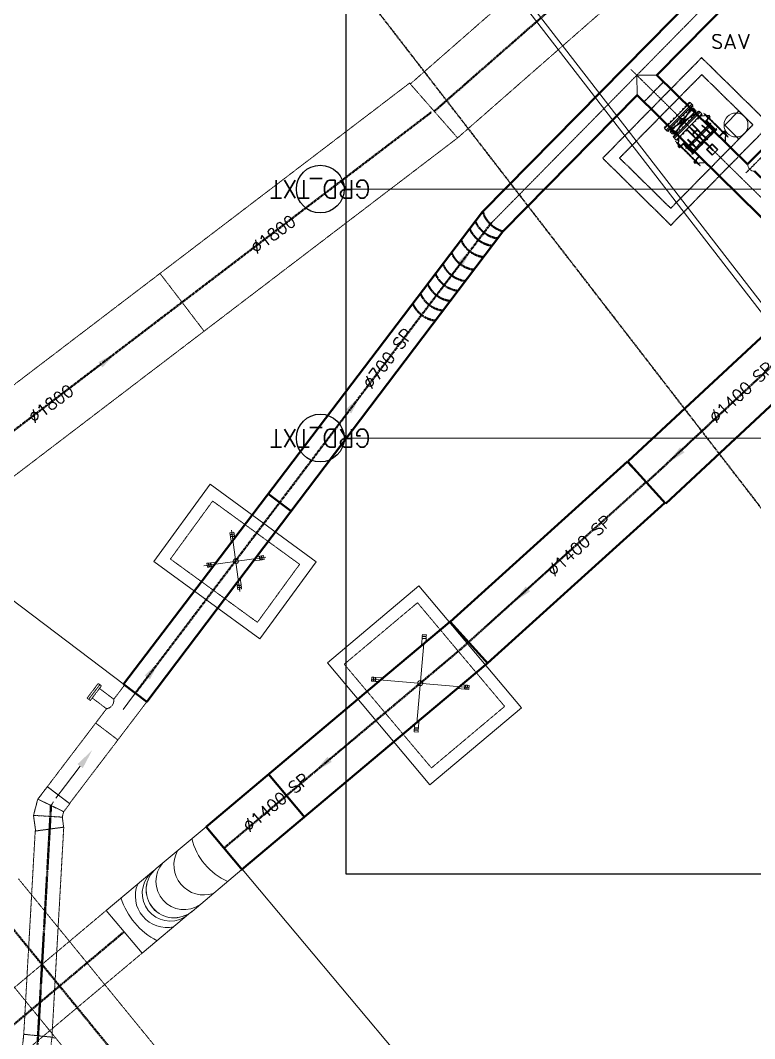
# Model space of a CAD drawing. Header units: inches. Extents: x 0 to 235202, y 0 to 361577.
# Drawn here: x 96933 to 115357, y 283147 to 308712 of the extents above; entities that cross this region are included whole.
import ezdxf
from ezdxf.enums import TextEntityAlignment as Align

# ---------------------------------------------------------------- set-up
doc = ezdxf.new("R2010")
doc.units = ezdxf.units.IN
doc.header["$MEASUREMENT"] = 0
for name, pattern in [('CENTER', [2, 1.25, -0.25, 0.25, -0.25]), ('CENTER2', [1.125, 0.75, -0.125, 0.125, -0.125]), ('HIDDEN', [0.375, 0.25, -0.125]), ('PHANTOM2', [1.25, 0.625, -0.125, 0.125, -0.125, 0.125, -0.125])]:
    doc.linetypes.add(name, pattern=pattern)
for name, color, linetype, lineweight in [('.5', 8, 'Continuous', 0), ('DIM', 251, 'Continuous', 0), ('hid', 8, 'HIDDEN', 0)]:
    doc.layers.add(name, color=color, linetype=linetype, lineweight=lineweight)
for name, color, linetype in [('1', 1, 'CENTER'), ('2', 2, 'HIDDEN'), ('GRID_TXT45', 4, 'Continuous'), ('sleeve type coupling', 1, 'Continuous'), ('text', 3, 'Continuous')]:
    doc.layers.add(name, color=color, linetype=linetype)
doc.styles.add('ISO', font='isocpeur.ttf')
doc.styles.add('SIMPLEX', font='simplex.shx')
doc.styles.get("Standard").update_dxf_attribs({"font": 'arial.ttf'})
doc.linetypes.add('FENCE_LINE', pattern='A,0.5,-0.1,["X",Standard,S=0.1,R=0,X=-0.02,Y=-0.05],-0.1', length=0.7)

msp = doc.modelspace()

# ---------------------------------------------------------------- linework, layer by layer
at = {"layer": '.5', "color": 8, "linetype": 'CENTER', "ltscale": 5}
for p, q in [((117061, 312069), (108724, 303597)), ((112252, 307481), (116337, 303462))]:
    msp.add_line(p, q, dxfattribs=at)
at = {"layer": '.5', "color": 8, "linetype": 'CENTER', "ltscale": 10}
for p, q in [((169573, 304476), (105059, 304476)), ((169573, 298225), (105059, 298225))]:
    msp.add_line(p, q, dxfattribs=at)
at = {"color": 8}
for p, q in [((113740, 306650), (113097, 305997)), ((113782, 306608), (113139, 305955)), ((113808, 306583), (113165, 305929)), ((113358, 305836), (113770, 306519)), ((113631, 306564), (113614, 306547)), ((113626, 306535), (113614, 306547)), ((113643, 306552), (113631, 306564)), ((113679, 306613), (113662, 306596)), ((113674, 306584), (113662, 306596)), ((113691, 306601), (113679, 306613)), ((113693, 306627), (113720, 306655)), ((113705, 306615), (113693, 306627)), ((113715, 306626), (113703, 306638)), ((113722, 306632), (113710, 306644)), ((113720, 306655), (113732, 306643)), ((113808, 306583), (113740, 306650)), ((113772, 306522), (113755, 306505)), ((113772, 306522), (113760, 306534)), ((113914, 306377), (113770, 306519)), ((113786, 306536), (113773, 306548)), ((113796, 306546), (113784, 306558)), ((113786, 306536), (113813, 306563)), ((113803, 306553), (113790, 306565)), ((113813, 306563), (113801, 306576)), ((113228, 305969), (113904, 306392)), ((113318, 306247), (113335, 306264)), ((113964, 306429), (113321, 305776)), ((113348, 306252), (113335, 306264)), ((113990, 306404), (113347, 305751)), ((114033, 306362), (113390, 305708)), ((113414, 306344), (113397, 306327)), ((113410, 306315), (113397, 306327)), ((113427, 306332), (113414, 306344)), ((113494, 306425), (113477, 306407)), ((113489, 306395), (113477, 306407)), ((113506, 306413), (113494, 306425)), ((113507, 306253), (113495, 306265)), ((113567, 306500), (113550, 306482)), ((113563, 306470), (113550, 306482)), ((113569, 306316), (113557, 306328)), ((113580, 306488), (113567, 306500)), ((113586, 306333), (113569, 306316)), ((113586, 306333), (113574, 306345)), ((113643, 306391), (113631, 306403)), ((113660, 306408), (113643, 306391)), ((113660, 306408), (113648, 306420)), ((113707, 306455), (113694, 306467)), ((113724, 306472), (113707, 306455)), ((113724, 306472), (113711, 306485)), ((113755, 306505), (113743, 306517)), ((113792, 306279), (113775, 306261)), ((113792, 306279), (113804, 306267)), ((113823, 306506), (113803, 306486)), ((113855, 306343), (113838, 306326)), ((113838, 306326), (113850, 306314)), ((113855, 306343), (113867, 306331)), ((113887, 306443), (113868, 306423)), ((113904, 306392), (113887, 306375)), ((113887, 306375), (113899, 306363)), ((113904, 306392), (113916, 306380)), ((113917, 306406), (113945, 306434)), ((113917, 306406), (113930, 306394)), ((113928, 306417), (113940, 306405)), ((113934, 306423), (113947, 306411)), ((113936, 306264), (113948, 306251)), ((113945, 306434), (113957, 306422)), ((113964, 306429), (114033, 306362)), ((113967, 306296), (113980, 306284)), ((113997, 306301), (113980, 306284)), ((113984, 306313), (113997, 306301)), ((113998, 306327), (114010, 306315)), ((114008, 306337), (114021, 306325)), ((114010, 306315), (114038, 306342)), ((114015, 306344), (114027, 306332)), ((114038, 306342), (114025, 306355)), ((113092, 306016), (113119, 306044)), ((113104, 306004), (113092, 306016)), ((113114, 306015), (113102, 306027)), ((113121, 306021), (113109, 306034)), ((113131, 306032), (113119, 306044)), ((113133, 306058), (113150, 306075)), ((113145, 306046), (113133, 306058)), ((113162, 306063), (113150, 306075)), ((113181, 306107), (113198, 306125)), ((113193, 306095), (113181, 306107)), ((113210, 306112), (113198, 306125)), ((113245, 306172), (113262, 306189)), ((113257, 306160), (113245, 306172)), ((113274, 306177), (113262, 306189)), ((113274, 306016), (113262, 306028)), ((113274, 306016), (113291, 306033)), ((113291, 306033), (113279, 306045)), ((113331, 306234), (113318, 306247)), ((113337, 306080), (113325, 306092)), ((113337, 306080), (113354, 306097)), ((113354, 306097), (113342, 306109)), ((113411, 306155), (113399, 306167)), ((113411, 306155), (113428, 306172)), ((113428, 306172), (113416, 306184)), ((113490, 306235), (113478, 306248)), ((113507, 306253), (113490, 306235)), ((113543, 306026), (113560, 306043)), ((113543, 306026), (113555, 306013)), ((113560, 306043), (113572, 306031)), ((113639, 306123), (113622, 306106)), ((113622, 306106), (113634, 306094)), ((113639, 306123), (113651, 306111)), ((113786, 306111), (113646, 305969)), ((113718, 306204), (113701, 306186)), ((113701, 306186), (113713, 306174)), ((113703, 306027), (113715, 306014)), ((113732, 306032), (113715, 306014)), ((113718, 306204), (113730, 306192)), ((113720, 306044), (113732, 306032)), ((113775, 306261), (113787, 306249)), ((113778, 306103), (113912, 305971)), ((113782, 306107), (113794, 306095)), ((113786, 306111), (113929, 305971)), ((113811, 306112), (113794, 306095)), ((113799, 306124), (113811, 306112)), ((113856, 306182), (113868, 306170)), ((113885, 306187), (113868, 306170)), ((113873, 306199), (113885, 306187)), ((113919, 306246), (113931, 306234)), ((113948, 306251), (113931, 306234)), ((113165, 305929), (113097, 305997)), ((113185, 305925), (113172, 305937)), ((113195, 305935), (113183, 305947)), ((113185, 305925), (113212, 305953)), ((113202, 305942), (113189, 305954)), ((113212, 305953), (113200, 305965)), ((113226, 305966), (113213, 305978)), ((113226, 305966), (113243, 305984)), ((113372, 305827), (113228, 305969)), ((113243, 305984), (113230, 305996)), ((113262, 305936), (113242, 305916)), ((113326, 305872), (113307, 305853)), ((113316, 305795), (113344, 305823)), ((113316, 305795), (113329, 305783)), ((113321, 305776), (113390, 305708)), ((113327, 305806), (113339, 305794)), ((113333, 305813), (113346, 305800)), ((113344, 305823), (113356, 305811)), ((113357, 305837), (113374, 305854)), ((113357, 305837), (113369, 305825)), ((113374, 305854), (113386, 305842)), ((113406, 305886), (113423, 305904)), ((113406, 305886), (113418, 305874)), ((113423, 305904), (113435, 305891)), ((113438, 305757), (113450, 305745)), ((113450, 305745), (113467, 305763)), ((113455, 305775), (113467, 305763)), ((113469, 305951), (113486, 305968)), ((113469, 305951), (113481, 305939)), ((113486, 305968), (113498, 305956)), ((113486, 305807), (113499, 305795)), ((113499, 305795), (113516, 305812)), ((113503, 305824), (113516, 305812)), ((113550, 305871), (113562, 305859)), ((113562, 305859), (113579, 305876)), ((113567, 305888), (113579, 305876)), ((113624, 305946), (113636, 305934)), ((113636, 305934), (113653, 305951)), ((113641, 305963), (113653, 305951)), ((113646, 305969), (113788, 305829)), ((113654, 305977), (113788, 305846)), ((113760, 305857), (113768, 305865)), ((113912, 305971), (113788, 305846)), ((113929, 305971), (113788, 305829)), ((113892, 305991), (113900, 305999)), ((113397, 305716), (113409, 305704)), ((113407, 305726), (113420, 305714)), ((113409, 305704), (113437, 305732)), ((113414, 305733), (113426, 305721)), ((113424, 305744), (113437, 305732)), ((114292, 305614), (114152, 305471)), ((114292, 305597), (114169, 305471)), ((114435, 305473), (114292, 305614)), ((114426, 305465), (114292, 305597)), ((114312, 305577), (114321, 305586)), ((114294, 305331), (114152, 305471)), ((114303, 305339), (114169, 305471)), ((114180, 305443), (114189, 305452)), ((114435, 305473), (114294, 305331))]:
    msp.add_line(p, q, dxfattribs=at)
at = {"color": 8, "linetype": 'HIDDEN'}
for p, q in [((113803, 306486), (113262, 305936)), ((113868, 306423), (113326, 305872)), ((113887, 306443), (113823, 306506)), ((113307, 305853), (113242, 305916))]:
    msp.add_line(p, q, dxfattribs=at)
at = {"color": 8, "linetype": 'CENTER', "ltscale": 20}
msp.add_line((115139, 304881), (116414, 306172), dxfattribs=at)
at = {"color": 1}
msp.add_lwpolyline([(105098, 331407), (105098, 287281), (181188, 287281), (181188, 331407)], close=True, dxfattribs=at)
at = {"color": 8}
for points in [[(114244, 306292), (114216, 306320), (113979, 306307), (113962, 306290)], [(113473, 305508), (113444, 305536), (113453, 305773), (113471, 305791)], [(114601, 305941), (114630, 305913), (114621, 305676), (114603, 305658)], [(113830, 305157), (113858, 305129), (114095, 305141), (114112, 305159)]]:
    msp.add_lwpolyline(points, dxfattribs=at)
for points in [[(113962, 306290), (113970, 306298), (114104, 306166), (114236, 306300), (114244, 306292), (114104, 306149)], [(113471, 305791), (113462, 305782), (113596, 305650), (113464, 305516), (113473, 305508), (113613, 305650)], [(114603, 305658), (114612, 305667), (114478, 305799), (114610, 305933), (114601, 305941), (114461, 305798)], [(114112, 305159), (114104, 305151), (113970, 305282), (113838, 305148), (113830, 305157), (113970, 305299)]]:
    msp.add_lwpolyline(points, close=True, dxfattribs=at)
for centre, radius in [((113558, 306186), 65.7), ((113558, 306186), 37.5), ((104459, 304476), 600), ((104459, 298225), 600)]:
    msp.add_circle(centre, radius, dxfattribs=at)
at = {"layer": '1', "color": 8, "linetype": 'HIDDEN', "ltscale": 5}
for p, q in [((114027, 307775), (111545, 305252)), ((115738, 306092), (114027, 307775)), ((114031, 307351), (111969, 305256)), ((115314, 306089), (114031, 307351)), ((113252, 303993), (115314, 306089)), ((113255, 303569), (115738, 306092)), ((111545, 305252), (113255, 303569)), ((111969, 305256), (113252, 303993))]:
    msp.add_line(p, q, dxfattribs=at)
at = {"layer": '1', "color": 8, "linetype": 'CENTER', "ltscale": 0.09}
for p, q in [((114071, 306392), (114691, 305782)), ((113370, 305680), (113989, 305070))]:
    msp.add_line(p, q, dxfattribs=at)
at = {"layer": '1', "color": 8}
for p, q in [((114098, 306357), (114107, 306366)), ((114098, 306357), (114107, 306366)), ((114098, 306357), (114570, 305892)), ((114098, 306357), (114184, 306272)), ((114107, 306366), (114579, 305902)), ((114107, 306366), (114193, 306281)), ((114143, 306312), (114152, 306322)), ((114143, 306312), (114152, 306322)), ((114146, 306309), (114155, 306319)), ((114146, 306309), (114155, 306319)), ((114146, 306309), (114155, 306319)), ((114146, 306309), (114155, 306319)), ((114149, 306307), (114158, 306316)), ((114149, 306307), (114158, 306316)), ((114152, 306304), (114161, 306313)), ((114152, 306304), (114161, 306313)), ((114154, 306301), (114164, 306310)), ((114154, 306301), (114164, 306310)), ((114154, 306301), (114164, 306310)), ((114154, 306301), (114164, 306310)), ((114157, 306298), (114167, 306308)), ((114157, 306298), (114167, 306308)), ((114160, 306295), (114170, 306305)), ((114160, 306295), (114170, 306305)), ((114163, 306292), (114172, 306302)), ((114163, 306292), (114172, 306302)), ((114166, 306290), (114175, 306299)), ((114166, 306290), (114175, 306299)), ((114169, 306287), (114178, 306296)), ((114169, 306287), (114178, 306296)), ((114172, 306284), (114181, 306293)), ((114172, 306284), (114181, 306293)), ((114175, 306281), (114184, 306290)), ((114175, 306281), (114184, 306290)), ((114178, 306278), (114187, 306287)), ((114178, 306278), (114187, 306287)), ((114178, 306266), (114191, 306254)), ((114178, 306266), (114191, 306254)), ((114181, 306275), (114190, 306285)), ((114181, 306275), (114190, 306285)), ((114184, 306272), (114193, 306282)), ((114184, 306272), (114193, 306282)), ((114198, 306258), (114207, 306267)), ((114198, 306258), (114207, 306267)), ((114199, 306287), (114211, 306275)), ((114199, 306287), (114211, 306275)), ((114201, 306255), (114210, 306265)), ((114201, 306255), (114210, 306265)), ((113756, 306010), (113747, 306000)), ((113756, 306010), (113747, 306000)), ((113756, 306010), (114228, 305545)), ((113756, 306010), (113842, 305925)), ((114204, 306252), (114213, 306262)), ((114204, 306252), (114213, 306262)), ((114207, 306249), (114216, 306259)), ((114207, 306249), (114216, 306259)), ((114210, 306247), (114219, 306256)), ((114210, 306247), (114219, 306256)), ((114213, 306244), (114222, 306253)), ((114213, 306244), (114222, 306253)), ((114216, 306241), (114225, 306250)), ((114216, 306241), (114225, 306250)), ((114219, 306238), (114228, 306247)), ((114219, 306238), (114228, 306247)), ((113747, 306000), (114219, 305536)), ((113747, 306000), (113833, 305916)), ((113802, 305965), (113792, 305956)), ((113802, 305965), (113792, 305956)), ((113804, 305962), (113795, 305953)), ((113804, 305962), (113795, 305953)), ((113804, 305962), (113795, 305953)), ((113804, 305962), (113795, 305953)), ((113807, 305960), (113798, 305950)), ((113807, 305960), (113798, 305950)), ((113810, 305957), (113801, 305948)), ((113810, 305957), (113801, 305948)), ((113813, 305954), (113804, 305945)), ((113813, 305954), (113804, 305945)), ((113813, 305954), (113804, 305945)), ((113813, 305954), (113804, 305945)), ((113816, 305951), (113807, 305942)), ((113816, 305951), (113807, 305942)), ((113819, 305948), (113810, 305939)), ((113819, 305948), (113810, 305939)), ((113822, 305945), (113812, 305936)), ((113822, 305945), (113812, 305936)), ((113825, 305943), (113815, 305933)), ((113825, 305943), (113815, 305933)), ((113828, 305940), (113818, 305930)), ((113828, 305940), (113818, 305930)), ((113830, 305937), (113821, 305927)), ((113830, 305937), (113821, 305927)), ((113833, 305934), (113824, 305925)), ((113833, 305934), (113824, 305925)), ((113836, 305931), (113827, 305922)), ((113836, 305931), (113827, 305922)), ((113828, 305910), (113840, 305898)), ((113828, 305910), (113840, 305898)), ((113839, 305928), (113830, 305919)), ((113839, 305928), (113830, 305919)), ((113842, 305925), (113833, 305916)), ((113842, 305925), (113833, 305916)), ((113857, 305911), (113847, 305902)), ((113857, 305911), (113847, 305902)), ((113856, 305911), (113847, 305902)), ((113856, 305911), (113847, 305902)), ((113848, 305931), (113860, 305919)), ((113848, 305931), (113860, 305919)), ((113859, 305909), (113850, 305899)), ((113859, 305909), (113850, 305899)), ((113860, 305908), (113850, 305899)), ((113860, 305908), (113850, 305899)), ((113863, 305905), (113853, 305896)), ((113863, 305905), (113853, 305896)), ((113865, 305902), (113856, 305893)), ((113865, 305902), (113856, 305893)), ((113868, 305900), (113859, 305890)), ((113868, 305900), (113859, 305890)), ((113871, 305897), (113862, 305887)), ((113871, 305897), (113862, 305887)), ((114548, 305914), (114557, 305924)), ((114548, 305914), (114557, 305924)), ((114550, 305911), (114560, 305921)), ((114550, 305911), (114560, 305921)), ((114553, 305908), (114563, 305918)), ((114553, 305908), (114563, 305918)), ((114556, 305906), (114566, 305915)), ((114556, 305906), (114566, 305915)), ((114559, 305903), (114568, 305912)), ((114559, 305903), (114568, 305912)), ((114562, 305900), (114571, 305909)), ((114562, 305900), (114571, 305909)), ((114577, 305874), (114564, 305886)), ((114577, 305874), (114564, 305886)), ((114565, 305897), (114574, 305906)), ((114565, 305897), (114574, 305906)), ((114568, 305894), (114577, 305904)), ((114568, 305894), (114577, 305904)), ((114668, 305795), (114582, 305880)), ((114583, 305880), (114592, 305889)), ((114583, 305880), (114592, 305889)), ((114597, 305895), (114585, 305907)), ((114597, 305895), (114585, 305907)), ((114585, 305877), (114595, 305886)), ((114585, 305877), (114595, 305886)), ((114588, 305874), (114598, 305883)), ((114588, 305874), (114598, 305883)), ((114678, 305805), (114591, 305890)), ((114591, 305871), (114601, 305881)), ((114591, 305871), (114601, 305881)), ((114594, 305868), (114603, 305878)), ((114594, 305868), (114603, 305878)), ((114668, 305795), (114678, 305805)), ((114668, 305795), (114678, 305805)), ((113396, 305644), (113869, 305179)), ((113396, 305644), (113482, 305559)), ((113406, 305653), (113878, 305189)), ((113406, 305653), (113492, 305569)), ((113451, 305609), (113442, 305600)), ((113451, 305609), (113442, 305600)), ((113454, 305606), (113445, 305597)), ((113454, 305606), (113445, 305597)), ((113454, 305606), (113445, 305597)), ((113454, 305606), (113445, 305597)), ((113457, 305603), (113447, 305594)), ((113457, 305603), (113447, 305594)), ((113459, 305601), (113450, 305591)), ((113459, 305601), (113450, 305591)), ((113462, 305598), (113453, 305588)), ((113462, 305598), (113453, 305588)), ((113462, 305598), (113453, 305588)), ((113462, 305598), (113453, 305588)), ((113465, 305595), (113456, 305585)), ((113465, 305595), (113456, 305585)), ((113468, 305592), (113459, 305583)), ((113468, 305592), (113459, 305583)), ((113471, 305589), (113462, 305580)), ((113471, 305589), (113462, 305580)), ((113474, 305586), (113465, 305577)), ((113474, 305586), (113465, 305577)), ((113477, 305583), (113468, 305574)), ((113477, 305583), (113468, 305574)), ((113480, 305580), (113471, 305571)), ((113480, 305580), (113471, 305571)), ((113483, 305578), (113473, 305568)), ((113483, 305578), (113473, 305568)), ((113486, 305575), (113476, 305565)), ((113486, 305575), (113476, 305565)), ((113477, 305554), (113489, 305541)), ((113477, 305554), (113489, 305541)), ((113489, 305572), (113479, 305562)), ((113489, 305572), (113479, 305562)), ((113491, 305569), (113482, 305560)), ((113491, 305569), (113482, 305560)), ((113497, 305574), (113510, 305562)), ((113497, 305574), (113510, 305562)), ((113506, 305555), (113497, 305545)), ((113506, 305555), (113497, 305545)), ((113509, 305552), (113500, 305542)), ((113509, 305552), (113500, 305542)), ((113512, 305549), (113503, 305540)), ((113512, 305549), (113503, 305540)), ((113515, 305546), (113505, 305537)), ((113515, 305546), (113505, 305537)), ((113518, 305543), (113508, 305534)), ((113518, 305543), (113508, 305534)), ((113521, 305540), (113511, 305531)), ((113521, 305540), (113511, 305531)), ((113523, 305537), (113514, 305528)), ((113523, 305537), (113514, 305528)), ((113526, 305535), (113517, 305525)), ((113526, 305535), (113517, 305525)), ((114209, 305564), (114200, 305555)), ((114209, 305564), (114200, 305555)), ((114212, 305561), (114203, 305552)), ((114212, 305561), (114203, 305552)), ((114215, 305559), (114206, 305549)), ((114215, 305559), (114206, 305549)), ((114218, 305556), (114209, 305546)), ((114218, 305556), (114209, 305546)), ((114221, 305553), (114211, 305543)), ((114221, 305553), (114211, 305543)), ((114224, 305550), (114214, 305541)), ((114224, 305550), (114214, 305541)), ((114226, 305518), (114214, 305530)), ((114226, 305518), (114214, 305530)), ((114227, 305547), (114217, 305538)), ((114227, 305547), (114217, 305538)), ((114318, 305439), (114231, 305524)), ((114241, 305533), (114232, 305523)), ((114241, 305533), (114232, 305523)), ((114246, 305539), (114234, 305551)), ((114246, 305539), (114234, 305551)), ((114244, 305530), (114235, 305521)), ((114244, 305530), (114235, 305521)), ((114247, 305527), (114238, 305518)), ((114247, 305527), (114238, 305518)), ((114327, 305448), (114241, 305533)), ((114250, 305524), (114241, 305515)), ((114250, 305524), (114241, 305515)), ((114253, 305521), (114243, 305512)), ((114253, 305521), (114243, 305512)), ((114327, 305448), (114318, 305439)), ((114327, 305448), (114318, 305439)), ((113855, 305211), (113846, 305201)), ((113855, 305211), (113846, 305201)), ((113858, 305208), (113849, 305199)), ((113858, 305208), (113849, 305199)), ((113861, 305205), (113852, 305196)), ((113861, 305205), (113852, 305196)), ((113864, 305202), (113855, 305193)), ((113864, 305202), (113855, 305193)), ((113867, 305199), (113858, 305190)), ((113867, 305199), (113858, 305190)), ((113870, 305196), (113861, 305187)), ((113870, 305196), (113861, 305187)), ((113875, 305162), (113863, 305174)), ((113875, 305162), (113863, 305174)), ((113873, 305194), (113864, 305184)), ((113873, 305194), (113864, 305184)), ((113876, 305191), (113867, 305181)), ((113876, 305191), (113867, 305181)), ((113890, 305176), (113881, 305167)), ((113890, 305176), (113881, 305167)), ((113967, 305083), (113881, 305167)), ((113896, 305182), (113883, 305195)), ((113896, 305182), (113883, 305195)), ((113893, 305174), (113884, 305164)), ((113893, 305174), (113884, 305164)), ((113896, 305171), (113887, 305161)), ((113896, 305171), (113887, 305161)), ((113976, 305092), (113890, 305177)), ((113899, 305168), (113890, 305158)), ((113899, 305168), (113890, 305158)), ((113902, 305165), (113893, 305156)), ((113902, 305165), (113893, 305156))]:
    msp.add_line(p, q, dxfattribs=at)
at = {"layer": '1', "color": 8, "linetype": 'HIDDEN', "ltscale": 0.009}
for p, q in [((114196, 306260), (114184, 306272)), ((114186, 306269), (114196, 306279)), ((114186, 306269), (114196, 306279)), ((114189, 306267), (114199, 306276)), ((114189, 306267), (114199, 306276)), ((114192, 306264), (114202, 306273)), ((114192, 306264), (114202, 306273)), ((114205, 306269), (114193, 306281)), ((114195, 306261), (114204, 306270)), ((114195, 306261), (114204, 306270)), ((113845, 305904), (113833, 305916)), ((113845, 305923), (113836, 305913)), ((113845, 305923), (113836, 305913)), ((113848, 305920), (113839, 305910)), ((113848, 305920), (113839, 305910)), ((113855, 305913), (113842, 305925)), ((113851, 305917), (113842, 305907)), ((113851, 305917), (113842, 305907)), ((113854, 305914), (113845, 305905)), ((113854, 305914), (113845, 305905)), ((114570, 305892), (114582, 305880)), ((114571, 305891), (114580, 305901)), ((114571, 305891), (114580, 305901)), ((114574, 305888), (114583, 305898)), ((114574, 305888), (114583, 305898)), ((114577, 305886), (114586, 305895)), ((114577, 305886), (114586, 305895)), ((114579, 305902), (114591, 305890)), ((114580, 305883), (114589, 305892)), ((114580, 305883), (114589, 305892)), ((113495, 305547), (113482, 305559)), ((113494, 305566), (113485, 305557)), ((113494, 305566), (113485, 305557)), ((113497, 305563), (113488, 305554)), ((113497, 305563), (113488, 305554)), ((113500, 305560), (113491, 305551)), ((113500, 305560), (113491, 305551)), ((113504, 305557), (113492, 305569)), ((113503, 305558), (113494, 305548)), ((113503, 305558), (113494, 305548)), ((114219, 305536), (114231, 305524)), ((114229, 305544), (114220, 305535)), ((114229, 305544), (114220, 305535)), ((114232, 305541), (114223, 305532)), ((114232, 305541), (114223, 305532)), ((114235, 305539), (114226, 305529)), ((114235, 305539), (114226, 305529)), ((114228, 305545), (114241, 305533)), ((114238, 305536), (114229, 305526)), ((114238, 305536), (114229, 305526)), ((113879, 305188), (113869, 305178)), ((113879, 305188), (113869, 305178)), ((113869, 305179), (113881, 305167)), ((113882, 305185), (113872, 305176)), ((113882, 305185), (113872, 305176)), ((113885, 305182), (113875, 305173)), ((113885, 305182), (113875, 305173)), ((113878, 305189), (113890, 305177)), ((113887, 305179), (113878, 305170)), ((113887, 305179), (113878, 305170))]:
    msp.add_line(p, q, dxfattribs=at)
at = {"layer": '1', "color": 8, "linetype": 'Continuous', "ltscale": 1000}
for p, q in [((114957, 306439), (114607, 306083)), ((115314, 306089), (114957, 306439)), ((114607, 306083), (114963, 305732)), ((114963, 305732), (115314, 306089))]:
    msp.add_line(p, q, dxfattribs=at)
at = {"layer": '1', "color": 8}
for points in [[(114217, 306281), (114204, 306293), (114173, 306261), (114185, 306248)], [(114217, 306281), (114204, 306293), (114173, 306261), (114185, 306248)], [(113834, 305892), (113822, 305904), (113854, 305937), (113866, 305925)], [(113834, 305892), (113822, 305904), (113854, 305937), (113866, 305925)], [(114591, 305913), (114603, 305901), (114571, 305869), (114559, 305881)], [(114591, 305913), (114603, 305901), (114571, 305869), (114559, 305881)], [(113483, 305536), (113471, 305548), (113503, 305580), (113515, 305568)], [(113483, 305536), (113471, 305548), (113503, 305580), (113515, 305568)], [(114208, 305524), (114220, 305512), (114252, 305545), (114240, 305557)], [(114208, 305524), (114220, 305512), (114252, 305545), (114240, 305557)], [(113857, 305168), (113869, 305156), (113901, 305188), (113889, 305200)], [(113857, 305168), (113869, 305156), (113901, 305188), (113889, 305200)]]:
    msp.add_lwpolyline(points, close=True, dxfattribs=at)
at = {"layer": '2', "color": 8}
msp.add_line((113072, 307165), (112580, 306667), dxfattribs=at)
at = {"layer": 'DIM', "color": 8, "linetype": 'CENTER2', "lineweight": 35, "ltscale": 30}
msp.add_line((138607, 266547), (95201, 322805), dxfattribs=at)
at = {"layer": 'DIM', "color": 8, "linetype": 'HIDDEN', "ltscale": 10}
for p, q in [((118753, 317659), (106717, 307115)), ((119964, 316328), (107904, 305761)), ((94000, 297447), (106699, 307136)), ((107904, 305761), (106699, 307136)), ((95258, 296113), (107904, 305761)), ((100437, 302359), (101544, 300908)), ((101758, 296644), (100698, 295189)), ((103940, 295055), (101758, 296644)), ((100698, 295189), (102880, 293600)), ((102880, 293600), (103940, 295055)), ((106898, 294091), (105060, 292547)), ((109085, 291488), (106898, 294091)), ((105060, 292547), (107248, 289944)), ((98887, 292064), (98609, 291698)), ((98927, 292034), (98649, 291668)), ((98967, 292004), (98689, 291638)), ((98887, 292064), (98967, 292004)), ((99549, 292026), (99277, 291668)), ((99549, 292026), (100106, 291603)), ((100106, 291603), (99549, 292026)), ((98609, 291698), (98689, 291638)), ((98737, 291701), (99095, 291429)), ((98918, 291940), (99277, 291668)), ((99380, 290647), (100106, 291603)), ((107248, 289944), (109085, 291488)), ((99095, 291429), (98823, 291071)), ((98823, 291071), (97611, 289475)), ((98823, 291071), (99380, 290647)), ((99380, 290647), (98166, 289048)), ((97370, 289161), (97609, 289476)), ((97613, 289473), (97374, 289159)), ((98174, 289047), (97609, 289476)), ((98174, 289047), (97609, 289476)), ((97613, 289473), (98170, 289050)), ((97370, 289161), (97263, 288752)), ((98020, 288844), (97370, 289161)), ((98174, 289047), (98020, 288844)), ((97316, 288360), (97263, 288752)), ((97985, 288708), (97263, 288752)), ((98020, 288844), (97985, 288708)), ((98019, 288456), (97985, 288708)), ((97316, 288360), (98024, 288457)), ((97726, 283194), (98022, 288457)), ((97018, 283257), (97306, 288361)), ((96889, 287156), (101943, 280954)), ((99088, 286366), (83511, 273273)), ((95711, 285751), (100547, 279817)), ((99989, 285295), (84238, 272056)), ((97018, 283257), (96978, 282864)), ((97724, 283185), (97018, 283257)), ((97724, 283185), (97018, 283257)), ((97724, 283185), (97698, 282932)), ((97726, 283194), (97788, 283156))]:
    msp.add_line(p, q, dxfattribs=at)
at = {"layer": 'DIM', "color": 8, "linetype": 'PHANTOM2', "lineweight": 50, "ltscale": 20}
for p, q in [((119916, 317466), (107318, 306429)), ((94630, 296781), (107252, 306411)), ((108753, 303632), (99819, 291821)), ((112642, 297105), (116711, 300894)), ((112633, 297122), (107988, 292929)), ((107988, 292929), (102043, 287931)), ((97356, 282840), (97702, 289004)), ((96191, 286587), (112348, 266762)), ((99538, 285831), (83171, 272073))]:
    msp.add_line(p, q, dxfattribs=at)
at = {"layer": 'DIM', "color": 8, "linetype": 'Continuous', "ltscale": 25}
msp.add_line((145897, 262255), (107144, 312482), dxfattribs=at)
at = {"layer": 'DIM', "color": 8, "linetype": 'FENCE_LINE', "ltscale": 25}
msp.add_line((145707, 262255), (107026, 312390), dxfattribs=at)
at = {"layer": 'DIM', "color": 8, "lineweight": 50}
for p, q in [((116780, 312289), (108530, 303906)), ((115733, 310214), (112904, 307339)), ((112904, 307339), (115179, 305099)), ((112409, 306836), (109041, 303414)), ((112409, 306836), (116034, 303266)), ((115179, 305099), (116289, 306223)), ((115357, 304924), (116643, 303659)), ((108530, 303906), (101786, 295028)), ((109041, 303414), (102366, 294590)), ((112181, 297645), (116590, 301751)), ((113126, 296586), (117194, 300374)), ((112170, 297635), (107717, 293614)), ((112170, 297635), (113121, 296581)), ((103726, 296388), (103151, 296825)), ((113108, 296596), (108655, 292574)), ((101786, 295028), (99522, 292047)), ((102366, 294590), (100106, 291603)), ((107754, 293646), (105888, 292078)), ((107717, 293614), (108668, 292560)), ((108655, 292574), (106789, 291006)), ((100106, 291603), (99522, 292047)), ((105928, 292111), (101592, 288467)), ((106828, 291039), (102493, 287396)), ((104075, 288700), (103161, 289786)), ((104075, 288700), (103161, 289786)), ((101592, 288467), (102505, 287381))]:
    msp.add_line(p, q, dxfattribs=at)
at = {"layer": 'DIM', "color": 8, "ltscale": 2000}
for p, q in [((112904, 307339), (112405, 307335)), ((112409, 306836), (112405, 307335)), ((113568, 306677), (113661, 306585)), ((113077, 306178), (113170, 306086))]:
    msp.add_line(p, q, dxfattribs=at)
at = {"layer": 'DIM', "color": 8, "linetype": 'Continuous'}
for p, q in [((99549, 292026), (86800, 301671)), ((103726, 296388), (103151, 296825)), ((102291, 295860), (102192, 295846)), ((102192, 295846), (102197, 295806)), ((102197, 295806), (102296, 295820)), ((102298, 295809), (102199, 295795)), ((102199, 295795), (102204, 295755)), ((102211, 295808), (102212, 295797)), ((102444, 294372), (102233, 295916)), ((102286, 295807), (102284, 295818)), ((102296, 295820), (102291, 295860)), ((102303, 295769), (102298, 295809)), ((102204, 295755), (102303, 295769)), ((102305, 295755), (102206, 295742)), ((102229, 295576), (102206, 295742)), ((102218, 295757), (102220, 295744)), ((102293, 295754), (102291, 295767)), ((102314, 295689), (102305, 295755)), ((103034, 295276), (102994, 295271)), ((102994, 295271), (103007, 295172)), ((103047, 295177), (103034, 295276)), ((101540, 295021), (103093, 295234)), ((101612, 295081), (101652, 295087)), ((101625, 294982), (101612, 295081)), ((101652, 295087), (101665, 294988)), ((101654, 295073), (101665, 295075)), ((101663, 295088), (101703, 295094)), ((101676, 294989), (101663, 295088)), ((101703, 295094), (101716, 294995)), ((101704, 295080), (101718, 295082)), ((101882, 295118), (101716, 295096)), ((101730, 294997), (101716, 295096)), ((102777, 295140), (102943, 295163)), ((102862, 295253), (102929, 295262)), ((102943, 295163), (102929, 295262)), ((102945, 295250), (102931, 295248)), ((102941, 295175), (102955, 295177)), ((102983, 295269), (102943, 295264)), ((102943, 295264), (102956, 295165)), ((102956, 295165), (102996, 295170)), ((102996, 295170), (102983, 295269)), ((102996, 295257), (102985, 295255)), ((102995, 295182), (103006, 295184)), ((103007, 295172), (103047, 295177)), ((101665, 294988), (101625, 294982)), ((101675, 295001), (101664, 295000)), ((101716, 294995), (101676, 294989)), ((101728, 295009), (101714, 295007)), ((101797, 295006), (101730, 294997)), ((102363, 294594), (102372, 294528)), ((102471, 294541), (102372, 294528)), ((102374, 294514), (102473, 294527)), ((102380, 294474), (102374, 294514)), ((102388, 294516), (102386, 294529)), ((102449, 294707), (102471, 294541)), ((102459, 294540), (102461, 294526)), ((102473, 294527), (102479, 294488)), ((102479, 294488), (102380, 294474)), ((102381, 294463), (102480, 294477)), ((102387, 294423), (102381, 294463)), ((102486, 294437), (102387, 294423)), ((102395, 294465), (102393, 294476)), ((102467, 294486), (102468, 294475)), ((102480, 294477), (102486, 294437)), ((107018, 293245), (107015, 293205)), ((107118, 293237), (107018, 293245)), ((107022, 293296), (107019, 293256)), ((107019, 293256), (107119, 293248)), ((107122, 293288), (107022, 293296)), ((107033, 293255), (107032, 293244)), ((107105, 293238), (107106, 293249)), ((107114, 293197), (107118, 293237)), ((107119, 293248), (107122, 293288)), ((106881, 291071), (107053, 293070)), ((106999, 293025), (107013, 293191)), ((107113, 293183), (107013, 293191)), ((107015, 293205), (107114, 293197)), ((107028, 293204), (107027, 293190)), ((107101, 293184), (107102, 293198)), ((107107, 293116), (107113, 293183)), ((105742, 292126), (105751, 292226)), ((105751, 292226), (105791, 292223)), ((105791, 292223), (105782, 292123)), ((105790, 292209), (105801, 292208)), ((105793, 292122), (105802, 292222)), ((105802, 292222), (105842, 292218)), ((105842, 292218), (105833, 292119)), ((105841, 292204), (105855, 292203)), ((105847, 292117), (105856, 292217)), ((106023, 292203), (105856, 292217)), ((105782, 292123), (105742, 292126)), ((108190, 291966), (105746, 292176)), ((105794, 292134), (105783, 292135)), ((105833, 292119), (105793, 292122)), ((105848, 292130), (105834, 292131)), ((105914, 292112), (105847, 292117)), ((108022, 292031), (108089, 292025)), ((108080, 291925), (108089, 292025)), ((108102, 292010), (108088, 292011)), ((108103, 292024), (108094, 291924)), ((108143, 292020), (108103, 292024)), ((108134, 291921), (108143, 292020)), ((108153, 292006), (108142, 292007)), ((108154, 292020), (108146, 291920)), ((108194, 292016), (108154, 292020)), ((108186, 291916), (108194, 292016)), ((107914, 291940), (108080, 291925)), ((108082, 291938), (108095, 291936)), ((108094, 291924), (108134, 291921)), ((108135, 291933), (108147, 291932)), ((108146, 291920), (108186, 291916)), ((106817, 290904), (106820, 290944)), ((106820, 290944), (106920, 290936)), ((106827, 291025), (106821, 290958)), ((106921, 290950), (106821, 290958)), ((106834, 290943), (106835, 290957)), ((106909, 290951), (106908, 290937)), ((106920, 290936), (106916, 290896)), ((106935, 291116), (106921, 290950)), ((106812, 290853), (106816, 290893)), ((106912, 290845), (106812, 290853)), ((106816, 290893), (106915, 290885)), ((106916, 290896), (106817, 290904)), ((106830, 290892), (106831, 290903)), ((106904, 290897), (106903, 290886)), ((106915, 290885), (106912, 290845)), ((98170, 289050), (97613, 289473)), ((102495, 287398), (113051, 274839))]:
    msp.add_line(p, q, dxfattribs=at)
at = {"layer": 'DIM', "color": 8}
for p, q in [((113126, 296586), (112159, 297624)), ((101692, 297064), (100279, 295124)), ((104359, 295121), (101692, 297064)), ((100279, 295124), (102946, 293181)), ((102946, 293181), (104359, 295121)), ((106934, 294514), (104638, 292583)), ((109508, 291451), (106934, 294514)), ((104638, 292583), (107211, 289521)), ((107211, 289521), (109508, 291451))]:
    msp.add_line(p, q, dxfattribs=at)
msp.add_circle((114890, 306085), 300, dxfattribs=at)
at = {"layer": 'DIM', "color": 8, "ltscale": 2000}
msp.add_arc((115355, 305099), 175, 179.8188, 270.9205, dxfattribs=at)
at = {"layer": 'DIM', "color": 8, "linetype": 'PHANTOM2', "lineweight": 50, "ltscale": 20}
for centre, radius, start, end in [((109235, 304116), 728, 196.3088, 254.6135), ((108863, 303757), 710, 202.8135, 262.7444), ((109004, 303942), 710, 202.8135, 262.7444), ((108647, 303472), 710, 202.8135, 262.7444), ((108406, 303154), 710, 202.8135, 262.7444), ((108190, 302870), 710, 202.8135, 262.7444), ((108004, 302625), 710, 202.8135, 262.7444), ((107810, 302370), 710, 202.8135, 262.7444), ((107627, 302129), 710, 202.8135, 262.7444), ((107436, 301877), 710, 202.8135, 262.7444)]:
    msp.add_arc(centre, radius, start, end, dxfattribs=at)
at = {"layer": 'DIM', "color": 8, "linetype": 'HIDDEN', "ltscale": 10}
for centre, radius, start, end in [((99064, 291641), 214, 278.3013, 7.2566), ((98032, 288883), 341, 142.7789, 176.7789)]:
    msp.add_arc(centre, radius, start, end, dxfattribs=at)
at = {"layer": 'hid', "color": 8, "ltscale": 0.1}
for p, q in [((114226, 306043), (114237, 306054)), ((114323, 305960), (114232, 306049)), ((114316, 305953), (114328, 305965)), ((113711, 305519), (113722, 305531)), ((113711, 305519), (113722, 305531)), ((113711, 305519), (113722, 305531)), ((113806, 305435), (113715, 305524)), ((113801, 305430), (113813, 305441)), ((113801, 305430), (113813, 305441)), ((113801, 305430), (113813, 305441))]:
    msp.add_line(p, q, dxfattribs=at)
at = {"layer": 'hid', "color": 8, "linetype": 'Continuous'}
for p, q in [((101592, 288467), (100340, 287415)), ((102492, 287395), (101592, 288467)), ((102505, 287381), (101592, 288467)), ((100280, 287366), (99089, 286367)), ((101241, 286343), (102492, 287395)), ((99089, 286367), (99989, 285295)), ((99989, 285295), (101205, 286315))]:
    msp.add_line(p, q, dxfattribs=at)
for points in [[(107950, 302570), (107579, 302080), (107344, 301768)], [(98942, 300065), (98452, 299692), (98142, 299456)], [(105169, 298894), (104798, 298403), (104563, 298092)], [(113541, 297928), (113991, 298347), (114276, 298613)], [(109669, 294439), (110120, 294859), (110405, 295125)], [(100117, 292216), (99746, 291726), (99511, 291414)], [(104693, 290159), (105164, 290555), (105462, 290806)], [(98433, 289990), (98062, 289499), (97827, 289188)]]:
    msp.add_lwpolyline(points, dxfattribs=at)
for centre in [(102340, 295131), (106967, 292071)]:
    msp.add_circle(centre, 63.6, dxfattribs=at)
for centre, radius, start, end in [((102759, 288532), 1565, 193.4358, 246.5836), ((101537, 287505), 751, 151.4007, 288.6187), ((100790, 286879), 700, 130.0263, 310.0263), ((100791, 286881), 700, 129.996, 309.996), ((101040, 287093), 705, 138.6824, 305.1366), ((100693, 286799), 701, 135.5333, 300.4856), ((100608, 286728), 790, 157.6933, 282.5093), ((101197, 287225), 1821, 197.5, 242.7025)]:
    msp.add_arc(centre, radius, start, end, dxfattribs=at)
for points in [[(107884, 302621), (108252, 302969), (108017, 302520)], [(98891, 300131), (99339, 300368), (98992, 299998)], [(105103, 298944), (105471, 299293), (105236, 298844)], [(113597, 297867), (113175, 297588), (113484, 297989)], [(109726, 294378), (109303, 294099), (109613, 294500)], [(100051, 292267), (100419, 292615), (100184, 292166)], [(98367, 290040), (98735, 290389), (98500, 289940)], [(104746, 290095), (104310, 289837), (104639, 290223)]]:
    msp.add_solid(points, dxfattribs=at)
at = {"layer": 'sleeve type coupling', "color": 8}
for p, q in [((114251, 306131), (113634, 305504)), ((114260, 306123), (113642, 305495)), ((114044, 306084), (114033, 306073)), ((114033, 306073), (114115, 305993)), ((114044, 306084), (114126, 306004)), ((114124, 306017), (114102, 305995)), ((114124, 306165), (114113, 306154)), ((114113, 306154), (114194, 306074)), ((114124, 306165), (114205, 306085)), ((114124, 306017), (114131, 306010)), ((114152, 306194), (114141, 306183)), ((114141, 306183), (114223, 306102)), ((114152, 306194), (114234, 306113)), ((114158, 305973), (114226, 306043)), ((114203, 306097), (114182, 306075)), ((114189, 306068), (114182, 306075)), ((114203, 306097), (114211, 306090)), ((114203, 306065), (114339, 305931)), ((114232, 306126), (114210, 306104)), ((114217, 306097), (114210, 306104)), ((114214, 306076), (114350, 305942)), ((114222, 306084), (114244, 306062)), ((114231, 306094), (114368, 305960)), ((114232, 306126), (114239, 306119)), ((114244, 306062), (114237, 306054)), ((114242, 306105), (114379, 305971)), ((114260, 306123), (114251, 306131)), ((114396, 305988), (113779, 305361)), ((114405, 305980), (113787, 305353)), ((113803, 305839), (113792, 305828)), ((113792, 305828), (113873, 305747)), ((113803, 305839), (113884, 305758)), ((113882, 305771), (113861, 305749)), ((113882, 305771), (113890, 305764)), ((113916, 305728), (114032, 305846)), ((113930, 305968), (113919, 305957)), ((113919, 305957), (114001, 305877)), ((113930, 305968), (114011, 305888)), ((114009, 305900), (113988, 305878)), ((113995, 305871), (113988, 305878)), ((114007, 305638), (114123, 305756)), ((114009, 305900), (114017, 305893)), ((114009, 305868), (114145, 305734)), ((114020, 305879), (114157, 305745)), ((114043, 305857), (114146, 305962)), ((114110, 305988), (114102, 305995)), ((114124, 305984), (114260, 305850)), ((114134, 305768), (114237, 305873)), ((114135, 305996), (114271, 305862)), ((114248, 305884), (114316, 305953)), ((114263, 305836), (114271, 305829)), ((114276, 305835), (114269, 305842)), ((114292, 305851), (114271, 305829)), ((114287, 305846), (114280, 305853)), ((114292, 305851), (114285, 305858)), ((114335, 305972), (114328, 305965)), ((114335, 305972), (114358, 305950)), ((114343, 305917), (114350, 305910)), ((114355, 305915), (114348, 305923)), ((114372, 305932), (114350, 305910)), ((114366, 305926), (114359, 305934)), ((114372, 305932), (114364, 305939)), ((114371, 305946), (114378, 305939)), ((114384, 305944), (114376, 305951)), ((114400, 305961), (114378, 305939)), ((114394, 305955), (114387, 305962)), ((114400, 305961), (114393, 305968)), ((114405, 305980), (114396, 305988)), ((113580, 305613), (113569, 305602)), ((113569, 305602), (113651, 305522)), ((113580, 305613), (113662, 305533)), ((113609, 305642), (113598, 305631)), ((113598, 305631), (113679, 305550)), ((113609, 305642), (113690, 305561)), ((113642, 305495), (113634, 305504)), ((113660, 305545), (113638, 305523)), ((113646, 305516), (113638, 305523)), ((113660, 305545), (113667, 305538)), ((113660, 305513), (113796, 305379)), ((113688, 305574), (113667, 305552)), ((113674, 305545), (113667, 305552)), ((113671, 305524), (113807, 305390)), ((113688, 305722), (113677, 305711)), ((113677, 305711), (113759, 305631)), ((113680, 305534), (113703, 305512)), ((113688, 305542), (113684, 305538)), ((113688, 305722), (113770, 305642)), ((113688, 305574), (113696, 305567)), ((113688, 305542), (113824, 305407)), ((113699, 305553), (113835, 305419)), ((113703, 305512), (113711, 305519)), ((113722, 305531), (113790, 305600)), ((113768, 305655), (113746, 305633)), ((113753, 305625), (113746, 305633)), ((113767, 305622), (113904, 305488)), ((113768, 305655), (113775, 305647)), ((113778, 305634), (113915, 305499)), ((113801, 305611), (113905, 305716)), ((113813, 305441), (113881, 305510)), ((113868, 305742), (113861, 305749)), ((113882, 305739), (114018, 305604)), ((113892, 305522), (113995, 305627)), ((113893, 305750), (114029, 305616)), ((113936, 305489), (113929, 305496)), ((114021, 305591), (114029, 305584)), ((114034, 305589), (114027, 305596)), ((114050, 305606), (114029, 305584)), ((114045, 305600), (114038, 305607)), ((114050, 305606), (114043, 305613)), ((114149, 305720), (114156, 305713)), ((114161, 305718), (114154, 305726)), ((114178, 305735), (114156, 305713)), ((114172, 305729), (114165, 305737)), ((114178, 305735), (114170, 305742)), ((113787, 305353), (113779, 305361)), ((113794, 305422), (113801, 305430)), ((113794, 305422), (113817, 305400)), ((113799, 305365), (113807, 305358)), ((113812, 305363), (113805, 305370)), ((113828, 305380), (113807, 305358)), ((113823, 305374), (113816, 305381)), ((113828, 305380), (113821, 305387)), ((113828, 305394), (113835, 305386)), ((113840, 305392), (113833, 305399)), ((113857, 305408), (113835, 305386)), ((113851, 305403), (113844, 305410)), ((113857, 305408), (113849, 305416)), ((113907, 305474), (113914, 305467)), ((113920, 305473), (113912, 305480)), ((113936, 305489), (113914, 305467)), ((113930, 305484), (113923, 305491))]:
    msp.add_line(p, q, dxfattribs=at)
at = {"layer": 'sleeve type coupling', "color": 8, "linetype": 'HIDDEN', "ltscale": 25}
for p, q in [((114032, 305846), (114043, 305857)), ((114123, 305756), (114134, 305768)), ((114146, 305962), (114158, 305973)), ((114237, 305873), (114248, 305884)), ((113790, 305600), (113801, 305611)), ((113881, 305510), (113892, 305522)), ((113905, 305716), (113916, 305728)), ((113995, 305627), (114007, 305638))]:
    msp.add_line(p, q, dxfattribs=at)

# ---------------------------------------------------------------- texts
at = {"layer": 'DIM', "color": 8, "style": 'SIMPLEX'}
for s, rotation, p in [('∅1800', 37, (102853, 302833)), ('∅700 SP', 52.8918, (105741, 299429)), ('∅1400 SP', 42.9619, (114386, 298576)), ('∅1800', 37, (97278, 298579)), ('∅1400 SP', 42.9619, (110325, 294725)), ('∅1400 SP', 40.0462, (102671, 288314))]:
    msp.add_text(s, height=300, rotation=rotation, dxfattribs=at).set_placement(p)
at = {"layer": 'GRID_TXT45', "color": 8, "style": 'SIMPLEX'}
for p in [(104459, 304476), (104459, 298225)]:
    msp.add_attdef('GRD_TXT', text='1', height=450, rotation=180, dxfattribs=at).set_placement(p, align=Align.MIDDLE_CENTER)
at = {"layer": 'text', "color": 8, "style": 'ISO'}
msp.add_text('SAV', height=384.5, dxfattribs=at).set_placement((114266, 307989))

doc.saveas('drawing.dxf')
